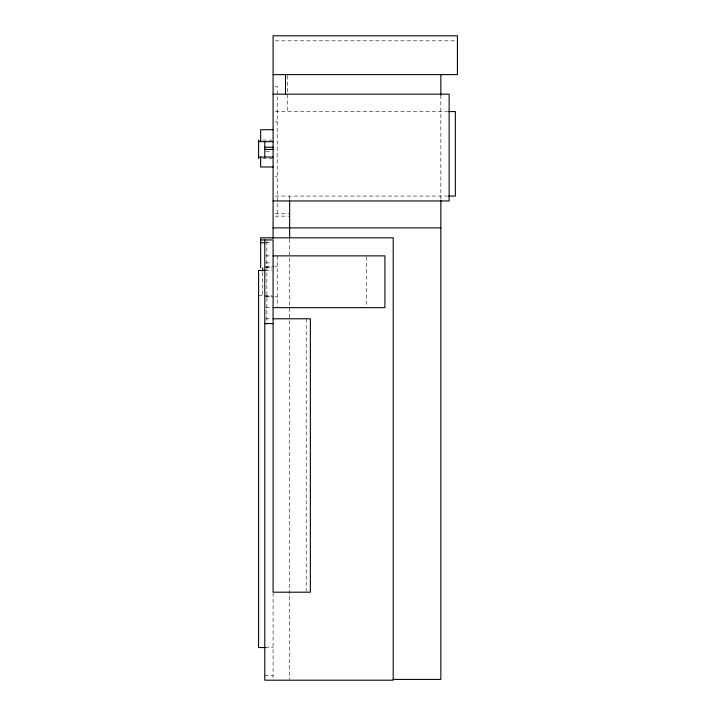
<?xml version="1.0" encoding="UTF-8"?>
<svg xmlns="http://www.w3.org/2000/svg" width="716" height="716" viewBox="0 0 716 716"><rect width="100%" height="100%" fill="white"/><g stroke="black" fill="none" stroke-linecap="round" stroke-linejoin="round"><path stroke-width="0.54" stroke-dasharray="3.58 2.69" d="M275.311 40.812L456.307 40.812M275.15 86.368L277.217 86.368L277.217 216.134M275.311 111.553L447.545 111.553M275.15 121.899L277.217 121.899M262.718 140.067L272.044 140.067M265.833 151.443L272.044 151.443M262.718 158.585L272.044 158.585M275.15 176.754L277.217 176.754M275.284 196.077L447.545 196.077M275.15 213.753L289.649 213.753M275.15 216.134L289.649 216.134M265.833 242.724L272.044 242.724M265.833 255.872L272.044 255.872M265.833 262.853L272.044 262.853M266.066 266.665L273.879 266.665M274.989 266.665L277.217 266.665M264.795 267.122L272.044 267.122M265.833 267.766L272.044 267.766M265.269 270.46L271.964 270.46M258.583 295.547L271.964 295.547M264.795 296.406L272.044 296.406M266.066 296.854L273.879 296.854M274.989 296.854L277.217 296.854M265.833 307.647L272.044 307.647M265.833 318.79L272.044 318.79M265.269 647.559L273.082 647.559M264.795 675.295L273.082 675.295M440.85 95.255L440.85 199.845M366.288 256.972L366.288 306.546M306.215 318.79L306.215 591.076M289.649 196.077L289.649 199.37M289.649 239.063L289.649 319.533M289.649 320.652L289.649 679.421M287.581 75.699L287.581 111.553M277.217 255.872L277.217 306.546M273.082 592.893L273.082 679.421M266.862 241.417L266.862 324.312M262.718 272.259L262.718 296.854"/><path stroke-width="1.07" d="M273.082 74.616L457.417 74.616L457.417 35.8L273.082 35.8L273.082 238.482M273.082 94.163L449.138 94.163L449.138 200.954L273.082 200.954M448.655 111.553L455.349 111.553L455.349 196.077L448.655 196.077M273.082 129.721L260.651 129.721L260.651 141.634M258.583 141.231L260.651 141.231M258.583 141.634L273.082 141.634M264.795 147.21L273.082 147.21M264.795 149.393L273.082 149.393M258.583 157.072L273.082 157.072M273.082 166.98L260.651 166.98L260.651 157.072M273.082 227.885L440.85 227.885M260.651 239.941L273.082 239.941L273.082 592.195L310.359 592.195L310.359 318.79L273.082 318.79M260.651 242.724L264.795 242.724M273.082 255.872L384.931 255.872L384.931 307.647L273.082 307.647M265.269 270.46L258.583 270.46L258.583 647.559L265.269 647.559M264.795 323.578L273.082 323.578M393.048 679.421L440.85 679.421L440.85 200.462M440.85 74.616L440.85 95.255M289.649 200.954L289.649 237.945M285.505 74.616L285.505 94.163M264.795 141.634L264.795 157.072M264.795 239.941L264.795 680.2L393.209 680.2L393.209 237.819L260.651 237.819L260.651 267.766M262.718 267.784L262.718 271.14M258.583 140.067L258.583 158.585"/></g></svg>
